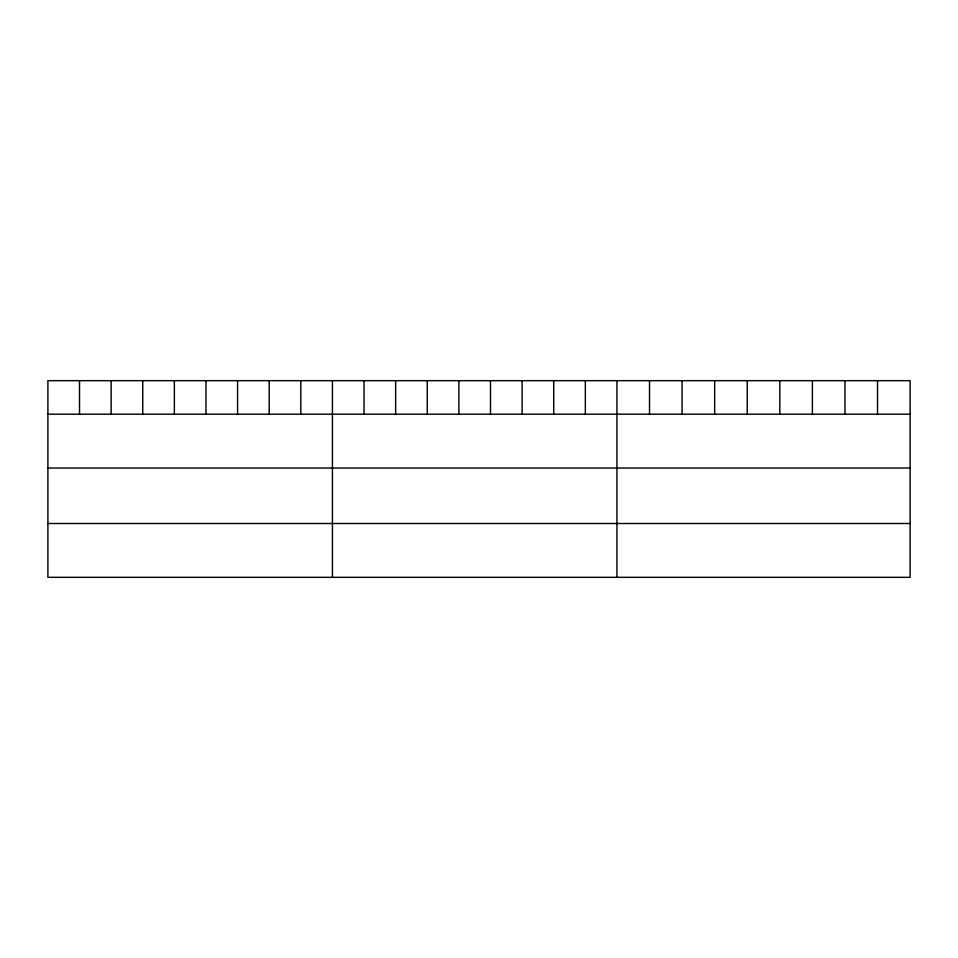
<?xml version="1.0" encoding="UTF-8"?>
<svg xmlns="http://www.w3.org/2000/svg" width="958" height="958" viewBox="0 0 958 958"><rect width="100%" height="100%" fill="white"/><g stroke="black" fill="none" stroke-linecap="round" stroke-linejoin="round"><path stroke-width="1.44" d="M910.1 414.203L910.1 577.327L47.9 577.327L47.9 380.673L910.1 380.673L910.1 414.203L47.9 414.203M47.9 468.031L910.1 468.031M47.9 523.499L910.1 523.499M877.528 380.673L877.528 414.203M844.956 380.673L844.956 414.203M812.384 380.673L812.384 414.203M779.812 380.673L779.812 414.203M747.24 380.673L747.24 414.203M714.668 380.673L714.668 414.203M682.096 380.673L682.096 414.203M649.524 380.673L649.524 414.203M616.952 380.673L616.952 577.327M585.338 380.673L585.338 414.203M553.724 380.673L553.724 414.203M522.11 380.673L522.11 414.203M490.496 380.673L490.496 414.203M458.882 380.673L458.882 414.203M427.268 380.673L427.268 414.203M395.654 380.673L395.654 414.203M364.04 380.673L364.04 414.203M332.426 380.673L332.426 577.327M300.812 380.673L300.812 414.203M269.198 380.673L269.198 414.203M237.584 380.673L237.584 414.203M205.97 380.673L205.97 414.203M174.356 380.673L174.356 414.203M142.742 380.673L142.742 414.203M111.128 380.673L111.128 414.203M79.514 380.673L79.514 414.203"/></g></svg>
